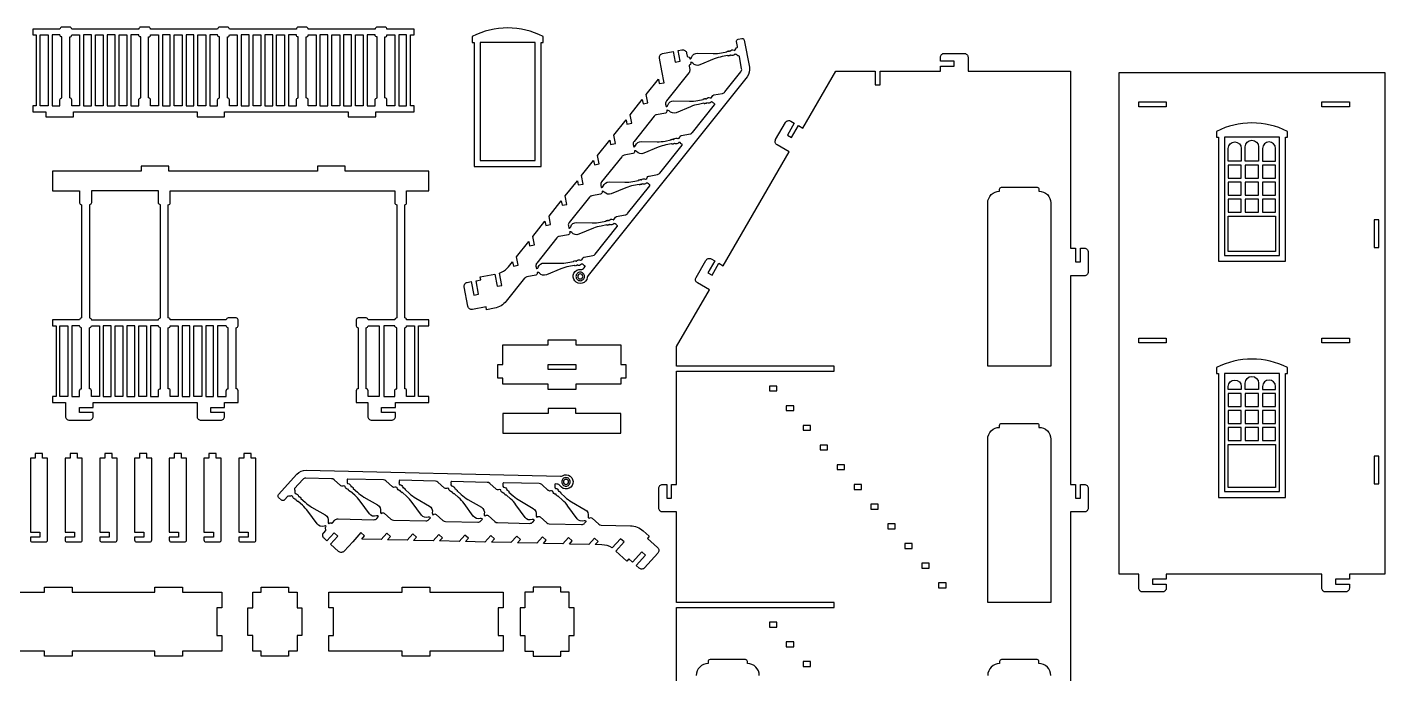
# Model space of a CAD drawing. Extents: x 64.8 to 151.3, y 2.3 to 77.9.
# Drawn here: x 116.87 to 151.33, y 61.5 to 77.92 of the extents above; entities that cross this region are included whole.
import ezdxf

# ---------------------------------------------------------------- set-up
doc = ezdxf.new("R2010")
doc.units = 0
doc.header["$MEASUREMENT"] = 0
doc.layers.add('LAYER1', color=18, linetype='CONTINUOUS')

msp = doc.modelspace()

# ---------------------------------------------------------------- linework, layer by layer
at = {"layer": 'LAYER1'}
for points in [[(121.179, 75.774), (121.179, 75.649), (121.879, 75.649), (121.879, 75.774), (125.015, 75.774), (125.015, 75.649), (125.715, 75.649), (125.715, 75.774), (126.69, 75.774), (126.69, 75.924), (126.6, 75.924), (126.6, 77.724), (126.69, 77.724), (126.69, 77.874), (126, 77.874, 0.414214), (125.95, 77.924), (125.75, 77.924, 0.414214), (125.7, 77.874), (124, 77.874, 0.414214), (123.95, 77.924), (123.75, 77.924, 0.414214), (123.7, 77.874), (122, 77.874, 0.414214), (121.95, 77.924), (121.75, 77.924, 0.414214), (121.7, 77.874), (120, 77.874, 0.414214), (119.95, 77.924), (119.75, 77.924, 0.414214), (119.7, 77.874), (118, 77.874, 0.414214), (117.95, 77.924), (117.75, 77.924, 0.414214), (117.7, 77.874), (117.01, 77.874), (117.01, 77.724), (117.1, 77.724), (117.1, 75.924), (117.01, 75.924), (117.01, 75.774), (117.342, 75.774), (117.342, 75.649), (118.042, 75.649), (118.042, 75.774)], [(128.215, 77.537), (128.215, 74.387), (129.915, 74.387), (129.915, 77.537), (129.965, 77.537), (129.965, 77.687, 0.238913), (128.165, 77.687), (128.165, 77.537)], [(117.75, 76.124), (117.75, 77.674, -0.414214), (117.7, 77.724), (117.5, 77.724), (117.5, 75.924), (117.7, 75.924), (117.7, 76.074, -0.414214)], [(117.95, 76.124), (117.95, 77.674, 0.414214), (118, 77.724), (118.2, 77.724), (118.2, 75.924), (118, 75.924), (118, 76.074, 0.414214)], [(119.7, 75.924), (119.7, 76.074, -0.414214), (119.75, 76.124), (119.75, 77.674, -0.414214), (119.7, 77.724), (119.5, 77.724), (119.5, 75.924)], [(120, 75.924), (120, 76.074, 0.414214), (119.95, 76.124), (119.95, 77.674, 0.414214), (120, 77.724), (120.2, 77.724), (120.2, 75.924)], [(121.75, 76.124), (121.75, 77.674, -0.414214), (121.7, 77.724), (121.5, 77.724), (121.5, 75.924), (121.7, 75.924), (121.7, 76.074, -0.414214)], [(121.95, 76.124), (121.95, 77.674, 0.414214), (122, 77.724), (122.2, 77.724), (122.2, 75.924), (122, 75.924), (122, 76.074, 0.414214)], [(123.7, 75.924), (123.7, 76.074, -0.414214), (123.75, 76.124), (123.75, 77.674, -0.414214), (123.7, 77.724), (123.5, 77.724), (123.5, 75.924)], [(124, 75.924), (124, 76.074, 0.414214), (123.95, 76.124), (123.95, 77.674, 0.414214), (124, 77.724), (124.2, 77.724), (124.2, 75.924)], [(125.75, 76.124), (125.75, 77.674, -0.414214), (125.7, 77.724), (125.5, 77.724), (125.5, 75.924), (125.7, 75.924), (125.7, 76.074, -0.414214)], [(125.95, 76.124), (125.95, 77.674, 0.414214), (126, 77.724), (126.2, 77.724), (126.2, 75.924), (126, 75.924), (126, 76.074, 0.414214)], [(128.739, 71.647), (128.797, 71.34), (128.919, 71.363), (128.86, 71.676, 0.140614), (129.085, 71.836), (129.188, 71.964), (129.208, 71.854), (129.331, 71.878), (129.29, 72.092), (129.599, 72.479), (129.62, 72.369), (129.743, 72.393), (129.702, 72.607), (130.011, 72.994), (130.031, 72.884), (130.154, 72.908), (130.113, 73.122), (130.422, 73.508), (130.443, 73.399), (130.566, 73.422), (130.525, 73.637), (130.834, 74.023), (130.854, 73.914), (130.977, 73.937), (130.936, 74.152), (131.245, 74.538), (131.266, 74.429), (131.389, 74.452), (131.348, 74.667), (131.657, 75.053), (131.677, 74.944), (131.8, 74.967), (131.76, 75.182), (132.068, 75.568), (132.089, 75.459), (132.212, 75.482), (132.171, 75.697), (132.48, 76.083), (132.5, 75.974), (132.623, 75.997), (132.583, 76.212), (132.891, 76.598), (132.912, 76.489), (133.035, 76.512), (132.977, 76.817), (132.917, 77.135, -0.414214), (132.997, 77.252), (133.267, 77.303), (133.317, 77.037), (133.44, 77.06), (133.39, 77.326), (133.488, 77.345, -0.414214), (133.605, 77.265), (133.619, 77.189, 0.352171), (133.638, 77.173, -0.352171), (133.686, 77.132), (133.688, 77.121), (133.696, 77.122, 0.272519), (133.734, 77.156, -0.328849), (133.886, 77.263), (134.283, 77.255, 0.051698), (134.488, 77.272), (134.629, 77.299, 0.366837), (134.633, 77.304, -0.600564), (134.65, 77.313, 0.39765), (134.657, 77.314, -0.39765), (134.672, 77.317, 0.39765), (134.678, 77.319, -0.594353), (134.697, 77.316, 0.584261), (134.706, 77.315, -0.375636), (134.81, 77.335, 0.187098), (134.817, 77.334, 0.294683), (134.855, 77.373, -0.244569), (134.885, 77.408, 0.352171), (134.896, 77.431), (134.873, 77.555, -0.414214), (134.913, 77.614), (135.011, 77.632, -0.414214), (135.069, 77.593), (135.199, 76.905, -0.21865), (135.139, 76.662), (131.106, 71.615, 0.134714), (131.085, 71.566, -0.655406), (130.767, 71.477, -0.655406), (130.919, 71.77, 0.245805), (131.004, 71.807), (131.024, 71.832, 0.507332), (131.015, 71.864, -0.156752), (130.991, 71.883, 0.294683), (130.942, 71.905, 0.187098), (130.936, 71.901, -0.375636), (130.831, 71.882, 0.584261), (130.824, 71.878, -0.594353), (130.807, 71.869, 0.39765), (130.8, 71.867, -0.39765), (130.785, 71.865, 0.39765), (130.779, 71.863, -0.600564), (130.759, 71.866, 0.366837), (130.754, 71.869), (130.613, 71.843, 0.051698), (130.416, 71.784), (130.048, 71.631, -0.328849), (129.869, 71.676, 0.272519), (129.821, 71.693), (129.813, 71.691), (129.815, 71.68, -0.414214), (129.775, 71.622), (129.551, 71.579, 0.179323), (129.492, 71.543), (129.029, 70.964, -0.179323), (128.731, 70.785), (128.527, 70.746), (128.514, 70.818), (128.17, 70.753, -0.414214), (128.053, 70.833), (127.96, 71.324, -0.414214), (128.04, 71.441), (128.138, 71.459), (128.203, 71.116), (128.326, 71.139), (128.261, 71.483), (128.384, 71.506), (128.37, 71.577)], [(134.926, 77.192, -0.251154), (134.885, 77.214, 0.294683), (134.836, 77.236, 0.187098), (134.83, 77.232, -0.375636), (134.725, 77.214, 0.584261), (134.718, 77.209, -0.594353), (134.701, 77.2, 0.39765), (134.694, 77.199, -0.39765), (134.679, 77.196, 0.39765), (134.672, 77.195, -0.600564), (134.653, 77.197, 0.366837), (134.648, 77.2), (134.507, 77.174, 0.051698), (134.309, 77.115), (133.942, 76.963, -0.328849), (133.762, 77.007, 0.272519), (133.715, 77.024), (133.707, 77.023), (133.709, 77.011, -0.352171), (133.679, 76.956, 0.352171), (133.667, 76.934), (133.684, 76.845, -0.21865), (133.664, 76.764), (133.095, 76.052, 0.21865), (133.074, 75.971), (133.086, 75.909), (133.094, 75.911, 0.272519), (133.133, 75.944, -0.328849), (133.284, 76.051), (133.681, 76.043, 0.051698), (133.887, 76.06), (134.027, 76.087, 0.366837), (134.031, 76.092, -0.600564), (134.048, 76.101, 0.39765), (134.055, 76.103, -0.39765), (134.07, 76.105, 0.39765), (134.077, 76.107, -0.594353), (134.096, 76.104, 0.584261), (134.104, 76.103, -0.375636), (134.208, 76.124, 0.187098), (134.215, 76.123, 0.294683), (134.254, 76.161, -0.302722), (134.293, 76.2), (134.298, 76.201), (134.517, 76.242, 0.179323), (134.576, 76.278), (134.983, 76.786, 0.21865), (135.003, 76.867), (134.945, 77.175, 0.352171)], [(151.329, 76.773), (151.329, 64.026), (150.429, 64.026), (150.429, 63.901), (150.079, 63.901), (150.079, 63.776), (150.429, 63.776), (150.429, 63.676, -0.414214), (150.329, 63.576), (149.829, 63.576, -0.414214), (149.729, 63.676), (149.729, 64.026), (145.782, 64.026), (145.782, 63.901), (145.432, 63.901), (145.432, 63.776), (145.782, 63.776), (145.782, 63.676, -0.414214), (145.682, 63.576), (145.182, 63.576, -0.414214), (145.082, 63.676), (145.082, 64.026), (144.582, 64.026), (144.582, 76.773)], [(133.208, 75.062, -0.600564), (133.225, 75.072, 0.39765), (133.232, 75.073, -0.39765), (133.247, 75.076, 0.39765), (133.253, 75.077, -0.594353), (133.273, 75.074, 0.584261), (133.281, 75.073, -0.375636), (133.385, 75.094, 0.187098), (133.392, 75.093, 0.294683), (133.431, 75.131, -0.302722), (133.47, 75.17), (133.475, 75.171), (133.694, 75.212, 0.179323), (133.753, 75.248), (134.316, 75.952, 0.507332), (134.307, 75.983, -0.156752), (134.284, 76.002, 0.294683), (134.234, 76.024, 0.187098), (134.228, 76.021, -0.375636), (134.123, 76.002, 0.584261), (134.116, 75.997, -0.594353), (134.099, 75.988, 0.39765), (134.092, 75.987, -0.39765), (134.077, 75.984, 0.39765), (134.071, 75.983, -0.600564), (134.051, 75.985, 0.366837), (134.046, 75.989), (133.905, 75.962, 0.051698), (133.708, 75.903), (133.341, 75.751, -0.328849), (133.161, 75.795, 0.272519), (133.113, 75.812), (133.105, 75.811), (133.107, 75.799, -0.414214), (133.067, 75.741), (132.843, 75.699, 0.179323), (132.784, 75.663), (132.272, 75.022, 0.21865), (132.251, 74.941), (132.263, 74.879), (132.271, 74.881, 0.272519), (132.31, 74.914, -0.328849), (132.461, 75.021), (132.858, 75.013, 0.051698), (133.064, 75.03), (133.204, 75.057, 0.366837)], [(147.105, 75.126), (147.105, 71.976), (148.805, 71.976), (148.805, 75.126), (148.855, 75.126), (148.855, 75.276, 0.238913), (147.055, 75.276), (147.055, 75.126)], [(132.035, 73.983, 0.051698), (132.241, 74.001), (132.381, 74.027, 0.366837), (132.385, 74.032, -0.600564), (132.402, 74.042, 0.39765), (132.409, 74.043, -0.39765), (132.424, 74.046, 0.39765), (132.43, 74.047, -0.594353), (132.45, 74.045, 0.584261), (132.458, 74.043, -0.375636), (132.562, 74.064, 0.187098), (132.569, 74.063, 0.294683), (132.607, 74.101, -0.302722), (132.647, 74.14), (132.652, 74.141), (132.871, 74.182, 0.179323), (132.93, 74.218), (133.493, 74.922, 0.507332), (133.484, 74.953, -0.156752), (133.461, 74.972, 0.294683), (133.411, 74.994, 0.187098), (133.405, 74.991, -0.375636), (133.3, 74.972, 0.584261), (133.293, 74.968, -0.594353), (133.276, 74.958, 0.39765), (133.269, 74.957, -0.39765), (133.254, 74.954, 0.39765), (133.248, 74.953, -0.600564), (133.228, 74.956, 0.366837), (133.223, 74.959), (133.082, 74.932, 0.051698), (132.885, 74.873), (132.518, 74.721, -0.328849), (132.338, 74.765, 0.272519), (132.29, 74.782), (132.282, 74.781), (132.284, 74.77, -0.414214), (132.244, 74.711), (132.02, 74.669, 0.179323), (131.961, 74.633), (131.449, 73.992, 0.21865), (131.428, 73.911), (131.44, 73.849), (131.448, 73.851, 0.272519), (131.486, 73.884, -0.328849), (131.638, 73.991)], [(147.685, 74.845), (147.685, 74.515), (147.355, 74.515), (147.355, 74.845, -1)], [(147.785, 74.515), (147.785, 74.881, -1), (148.125, 74.881), (148.125, 74.515)], [(148.225, 74.845), (148.225, 74.515), (148.555, 74.515), (148.555, 74.845, 1)], [(126.215, 68.388), (127.065, 68.388), (127.065, 68.538), (126.8, 68.538), (126.8, 70.338), (127.065, 70.338), (127.065, 70.488), (126.5, 70.488, 0.414214), (126.45, 70.538), (126.45, 73.413, 0.414214), (126.5, 73.463), (126.5, 73.763), (127.065, 73.763), (127.065, 74.263), (124.94, 74.263), (124.94, 74.388), (124.24, 74.388), (124.24, 74.263), (120.46, 74.263), (120.46, 74.388), (119.76, 74.388), (119.76, 74.263), (117.51, 74.263), (117.51, 73.763), (118.2, 73.763), (118.2, 73.463, 0.414214), (118.25, 73.413), (118.25, 70.538, 0.414214), (118.2, 70.488), (117.51, 70.488), (117.51, 70.338), (117.6, 70.338), (117.6, 68.538), (117.51, 68.538), (117.51, 68.388), (117.842, 68.388), (117.842, 68.038, 0.414214), (117.942, 67.938), (118.442, 67.938, 0.414214), (118.542, 68.038), (118.542, 68.138), (118.192, 68.138), (118.192, 68.263), (118.542, 68.263), (118.542, 68.388), (121.179, 68.388), (121.179, 68.038, 0.414214), (121.279, 67.938), (121.779, 67.938, 0.414214), (121.879, 68.038), (121.879, 68.138), (121.529, 68.138), (121.529, 68.263), (121.879, 68.263), (121.879, 68.388), (122.221, 68.388), (122.221, 68.688, 0.414214), (122.171, 68.738), (122.171, 70.288, 0.414214), (122.221, 70.338), (122.221, 70.488, 0.414214), (122.171, 70.538), (121.971, 70.538, 0.414214), (121.921, 70.488), (120.5, 70.488, 0.414214), (120.45, 70.538), (120.45, 73.413, 0.414214), (120.5, 73.463), (120.5, 73.763), (126.2, 73.763), (126.2, 73.463, 0.414214), (126.25, 73.413), (126.25, 70.538, 0.414214), (126.2, 70.488), (125.521, 70.488, 0.414214), (125.471, 70.538), (125.271, 70.538, 0.414214), (125.221, 70.488), (125.221, 70.338, 0.414214), (125.271, 70.288), (125.271, 68.738, 0.414214), (125.221, 68.688), (125.221, 68.388), (125.515, 68.388), (125.515, 68.038, 0.414214), (125.615, 67.938), (126.115, 67.938, 0.414214), (126.215, 68.038), (126.215, 68.138), (125.865, 68.138), (125.865, 68.263), (126.215, 68.263)], [(118.45, 70.538, -0.414214), (118.5, 70.488), (120.2, 70.488, -0.414214), (120.25, 70.538), (120.25, 73.413, -0.414214), (120.2, 73.463), (120.2, 73.763), (118.5, 73.763), (118.5, 73.463, -0.414214), (118.45, 73.413)], [(131.418, 72.971), (131.558, 72.997, 0.366837), (131.562, 73.002, -0.600564), (131.579, 73.012, 0.39765), (131.586, 73.013, -0.39765), (131.601, 73.016, 0.39765), (131.607, 73.017, -0.594353), (131.627, 73.015, 0.584261), (131.635, 73.013, -0.375636), (131.739, 73.034, 0.187098), (131.746, 73.033, 0.294683), (131.784, 73.071, -0.302722), (131.824, 73.11), (131.829, 73.111), (132.048, 73.152, 0.179323), (132.107, 73.188), (132.67, 73.892, 0.507332), (132.661, 73.923, -0.156752), (132.637, 73.943, 0.294683), (132.588, 73.964, 0.187098), (132.582, 73.961, -0.375636), (132.477, 73.942, 0.584261), (132.47, 73.938, -0.594353), (132.453, 73.928, 0.39765), (132.446, 73.927, -0.39765), (132.431, 73.924, 0.39765), (132.425, 73.923, -0.600564), (132.405, 73.926, 0.366837), (132.4, 73.929), (132.259, 73.902, 0.051698), (132.062, 73.843), (131.695, 73.691, -0.328849), (131.515, 73.735, 0.272519), (131.467, 73.753), (131.459, 73.751), (131.461, 73.74, -0.414214), (131.421, 73.681), (131.197, 73.639, 0.179323), (131.138, 73.603), (130.626, 72.962, 0.21865), (130.605, 72.881), (130.617, 72.819), (130.625, 72.821, 0.272519), (130.663, 72.854, -0.328849), (130.815, 72.961), (131.212, 72.953, 0.051698)], [(142.85, 73.458), (142.85, 69.308), (141.25, 69.308), (141.25, 73.458, -0.414214), (141.55, 73.758), (141.55, 73.808, -0.414214), (141.6, 73.858), (142.5, 73.858, -0.414214), (142.55, 73.808), (142.55, 73.758, -0.414214)], [(130.735, 71.967, 0.366837), (130.739, 71.972, -0.600564), (130.756, 71.982, 0.39765), (130.763, 71.983, -0.39765), (130.778, 71.986, 0.39765), (130.784, 71.987, -0.594353), (130.803, 71.985, 0.584261), (130.812, 71.984, -0.375636), (130.916, 72.004, 0.187098), (130.923, 72.003, 0.294683), (130.961, 72.041, -0.302722), (131.001, 72.08), (131.006, 72.081), (131.225, 72.123, 0.179323), (131.284, 72.158), (131.847, 72.862, 0.507332), (131.838, 72.893, -0.156752), (131.814, 72.913, 0.294683), (131.765, 72.935, 0.187098), (131.759, 72.931, -0.375636), (131.654, 72.912, 0.584261), (131.647, 72.908, -0.594353), (131.63, 72.899, 0.39765), (131.623, 72.897, -0.39765), (131.608, 72.894, 0.39765), (131.602, 72.893, -0.600564), (131.582, 72.896, 0.366837), (131.577, 72.899), (131.436, 72.872, 0.051698), (131.239, 72.813), (130.872, 72.661, -0.328849), (130.692, 72.706, 0.272519), (130.644, 72.723), (130.636, 72.721), (130.638, 72.71, -0.414214), (130.598, 72.651), (130.374, 72.609, 0.179323), (130.315, 72.573), (129.802, 71.932, 0.21865), (129.782, 71.851), (129.794, 71.789), (129.802, 71.791, 0.272519), (129.84, 71.824, -0.328849), (129.992, 71.931), (130.389, 71.924, 0.051698), (130.595, 71.941)], [(130.907, 71.699, 0.414214), (130.798, 71.591, 0.414214), (130.907, 71.483, 0.414214), (131.015, 71.591, 0.414214)], [(130.907, 71.655, 0.414214), (130.842, 71.591, 0.414214), (130.907, 71.526, 0.414214), (130.971, 71.591, 0.414214)], [(118.25, 68.738), (118.25, 70.288, -0.414214), (118.2, 70.338), (118, 70.338), (118, 68.538), (118.2, 68.538), (118.2, 68.688, -0.414214)], [(118.45, 68.738), (118.45, 70.288, 0.414214), (118.5, 70.338), (118.7, 70.338), (118.7, 68.538), (118.5, 68.538), (118.5, 68.688, 0.414214)], [(120.2, 68.538), (120.2, 68.688, -0.414214), (120.25, 68.738), (120.25, 70.288, -0.414214), (120.2, 70.338), (120, 70.338), (120, 68.538)], [(120.5, 68.538), (120.5, 68.688, 0.414214), (120.45, 68.738), (120.45, 70.288, 0.414214), (120.5, 70.338), (120.7, 70.338), (120.7, 68.538)], [(121.971, 68.738), (121.971, 70.288, -0.414214), (121.921, 70.338), (121.7, 70.338), (121.7, 68.538), (121.921, 68.538), (121.921, 68.688, -0.414214)], [(125.521, 68.538), (125.521, 68.688, 0.414214), (125.471, 68.738), (125.471, 70.288, 0.414214), (125.521, 70.338), (125.8, 70.338), (125.8, 68.538)], [(126.25, 68.738), (126.25, 70.288, -0.414214), (126.2, 70.338), (125.921, 70.338), (125.921, 68.538), (126.2, 68.538), (126.2, 68.688, -0.414214)], [(126.45, 68.738), (126.45, 70.288, 0.414214), (126.5, 70.338), (126.7, 70.338), (126.7, 68.538), (126.5, 68.538), (126.5, 68.688, 0.414214)], [(147.105, 69.126), (147.105, 65.976), (148.805, 65.976), (148.805, 69.126), (148.855, 69.126), (148.855, 69.276, 0.238913), (147.055, 69.276), (147.055, 69.126)], [(147.685, 68.795), (147.685, 68.715), (147.355, 68.715), (147.355, 68.795, -1)], [(147.785, 68.715), (147.785, 68.881, -1), (148.125, 68.881), (148.125, 68.715)], [(148.225, 68.795), (148.225, 68.715), (148.555, 68.715), (148.555, 68.795, 1)], [(142.85, 67.458), (142.85, 63.308), (141.25, 63.308), (141.25, 67.458, -0.414214), (141.55, 67.758), (141.55, 67.808, -0.414214), (141.6, 67.858), (142.5, 67.858, -0.414214), (142.55, 67.808), (142.55, 67.758, -0.414214)], [(116.949, 66.972), (116.949, 65.097), (117.185, 65.097), (117.185, 64.972), (116.949, 64.972), (116.949, 64.897, 0.414214), (116.999, 64.847), (117.335, 64.847, 0.414214), (117.385, 64.897), (117.385, 66.972), (117.26, 66.972), (117.26, 67.097), (117.074, 67.097), (117.074, 66.972)], [(117.83, 66.972), (117.83, 65.097), (118.067, 65.097), (118.067, 64.972), (117.83, 64.972), (117.83, 64.897, 0.414214), (117.88, 64.847), (118.217, 64.847, 0.414214), (118.267, 64.897), (118.267, 66.972), (118.142, 66.972), (118.142, 67.097), (117.955, 67.097), (117.955, 66.972)], [(118.712, 66.972), (118.712, 65.097), (118.948, 65.097), (118.948, 64.972), (118.712, 64.972), (118.712, 64.897, 0.414214), (118.762, 64.847), (119.098, 64.847, 0.414214), (119.148, 64.897), (119.148, 66.972), (119.023, 66.972), (119.023, 67.097), (118.837, 67.097), (118.837, 66.972)], [(119.593, 66.972), (119.593, 65.097), (119.83, 65.097), (119.83, 64.972), (119.593, 64.972), (119.593, 64.897, 0.414214), (119.643, 64.847), (119.98, 64.847, 0.414214), (120.03, 64.897), (120.03, 66.972), (119.905, 66.972), (119.905, 67.097), (119.718, 67.097), (119.718, 66.972)], [(120.475, 66.972), (120.475, 65.097), (120.712, 65.097), (120.712, 64.972), (120.475, 64.972), (120.475, 64.897, 0.414214), (120.525, 64.847), (120.862, 64.847, 0.414214), (120.912, 64.897), (120.912, 66.972), (120.787, 66.972), (120.787, 67.097), (120.6, 67.097), (120.6, 66.972)], [(121.356, 66.972), (121.356, 65.097), (121.593, 65.097), (121.593, 64.972), (121.356, 64.972), (121.356, 64.897, 0.414214), (121.406, 64.847), (121.743, 64.847, 0.414214), (121.793, 64.897), (121.793, 66.972), (121.668, 66.972), (121.668, 67.097), (121.481, 67.097), (121.481, 66.972)], [(122.238, 66.972), (122.238, 65.097), (122.475, 65.097), (122.475, 64.972), (122.238, 64.972), (122.238, 64.897, 0.414214), (122.288, 64.847), (122.625, 64.847, 0.414214), (122.675, 64.897), (122.675, 66.972), (122.55, 66.972), (122.55, 67.097), (122.363, 67.097), (122.363, 66.972)], [(131.813, 64.613), (132.022, 64.846), (131.929, 64.93), (131.716, 64.693, 0.140614), (131.453, 64.775), (131.289, 64.779), (131.363, 64.861), (131.27, 64.945), (131.124, 64.783), (130.63, 64.794), (130.704, 64.877), (130.611, 64.961), (130.465, 64.798), (129.971, 64.81), (130.045, 64.892), (129.952, 64.976), (129.806, 64.814), (129.312, 64.825), (129.386, 64.908), (129.293, 64.991), (129.147, 64.829), (128.653, 64.841), (128.727, 64.923), (128.634, 65.007), (128.488, 64.844), (127.994, 64.856), (128.068, 64.939), (127.975, 65.022), (127.829, 64.86), (127.335, 64.872), (127.409, 64.954), (127.316, 65.038), (127.17, 64.875), (126.676, 64.887), (126.75, 64.97), (126.657, 65.053), (126.511, 64.891), (126.017, 64.902), (126.091, 64.985), (125.998, 65.069), (125.852, 64.906), (125.358, 64.918), (125.432, 65), (125.339, 65.084), (125.132, 64.853), (124.915, 64.613, -0.414214), (124.774, 64.606), (124.57, 64.79), (124.751, 64.991), (124.658, 65.074), (124.477, 64.873), (124.402, 64.94, -0.414214), (124.395, 65.082), (124.447, 65.139, 0.352171), (124.448, 65.164, -0.352171), (124.452, 65.227), (124.459, 65.235), (124.453, 65.241, 0.272519), (124.403, 65.251, -0.328849), (124.227, 65.306), (123.992, 65.627, 0.051698), (123.854, 65.78), (123.748, 65.876, 0.366837), (123.741, 65.876, -0.600564), (123.723, 65.884, 0.39765), (123.718, 65.889, -0.39765), (123.707, 65.899, 0.39765), (123.702, 65.903, -0.594353), (123.692, 65.92, 0.584261), (123.688, 65.928, -0.375636), (123.609, 65.998, 0.187098), (123.605, 66.004, 0.294683), (123.552, 66.011, -0.244569), (123.505, 66.013, 0.352171), (123.481, 66.009), (123.396, 65.915, -0.414214), (123.325, 65.911), (123.251, 65.978, -0.414214), (123.247, 66.048), (123.716, 66.569, -0.21865), (123.946, 66.668), (130.404, 66.516, 0.134714), (130.456, 66.529, -0.655406), (130.719, 66.33, -0.655406), (130.394, 66.274, 0.245805), (130.313, 66.318), (130.281, 66.319, 0.507332), (130.261, 66.294, -0.156752), (130.26, 66.263, 0.294683), (130.273, 66.21, 0.187098), (130.28, 66.208, -0.375636), (130.358, 66.136, 0.584261), (130.366, 66.133, -0.594353), (130.383, 66.125, 0.39765), (130.389, 66.12, -0.39765), (130.4, 66.11, 0.39765), (130.405, 66.105, -0.600564), (130.414, 66.089, 0.366837), (130.415, 66.082), (130.521, 65.986, 0.051698), (130.688, 65.865), (131.032, 65.665, -0.328849), (131.105, 65.495, 0.272519), (131.121, 65.447), (131.127, 65.441), (131.135, 65.45, -0.414214), (131.205, 65.453), (131.374, 65.301, 0.179323), (131.439, 65.275), (132.18, 65.258, -0.179323), (132.503, 65.13), (132.657, 64.991), (132.609, 64.937), (132.869, 64.702, -0.414214), (132.876, 64.561), (132.541, 64.19, -0.414214), (132.4, 64.182), (132.326, 64.249), (132.56, 64.509), (132.467, 64.593), (132.233, 64.333), (132.14, 64.417), (132.091, 64.362)], [(123.653, 66.177, -0.251154), (123.66, 66.131, 0.294683), (123.672, 66.079, 0.187098), (123.679, 66.076, -0.375636), (123.757, 66.004, 0.584261), (123.765, 66.001, -0.594353), (123.783, 65.993, 0.39765), (123.788, 65.988, -0.39765), (123.799, 65.978, 0.39765), (123.804, 65.974, -0.600564), (123.814, 65.957, 0.366837), (123.815, 65.95), (123.921, 65.855, 0.051698), (124.088, 65.733), (124.431, 65.533, -0.328849), (124.505, 65.363, 0.272519), (124.52, 65.315), (124.526, 65.309), (124.534, 65.318, -0.352171), (124.596, 65.328, 0.352171), (124.621, 65.332), (124.681, 65.399, -0.21865), (124.758, 65.432), (125.669, 65.411, 0.21865), (125.746, 65.444), (125.788, 65.49), (125.782, 65.496, 0.272519), (125.732, 65.506, -0.328849), (125.555, 65.562), (125.321, 65.883, 0.051698), (125.183, 66.036), (125.076, 66.131, 0.366837), (125.07, 66.132, -0.600564), (125.052, 66.139, 0.39765), (125.047, 66.144, -0.39765), (125.036, 66.154, 0.39765), (125.031, 66.159, -0.594353), (125.021, 66.175, 0.584261), (125.017, 66.183, -0.375636), (124.938, 66.253, 0.187098), (124.934, 66.26, 0.294683), (124.88, 66.267, -0.302722), (124.825, 66.275), (124.822, 66.278), (124.656, 66.427, 0.179323), (124.592, 66.453), (123.941, 66.468, 0.21865), (123.864, 66.435), (123.655, 66.202, 0.352171)], [(126.388, 66.101, -0.600564), (126.37, 66.108, 0.39765), (126.365, 66.113, -0.39765), (126.354, 66.123, 0.39765), (126.349, 66.128, -0.594353), (126.339, 66.144, 0.584261), (126.335, 66.152, -0.375636), (126.255, 66.222, 0.187098), (126.252, 66.229, 0.294683), (126.198, 66.236, -0.302722), (126.143, 66.244), (126.14, 66.247), (125.974, 66.396, 0.179323), (125.91, 66.422), (125.009, 66.443, 0.507332), (124.989, 66.417, -0.156752), (124.988, 66.387, 0.294683), (125.001, 66.334, 0.187098), (125.008, 66.331, -0.375636), (125.086, 66.26, 0.584261), (125.094, 66.256, -0.594353), (125.111, 66.248, 0.39765), (125.117, 66.244, -0.39765), (125.128, 66.234, 0.39765), (125.133, 66.229, -0.600564), (125.142, 66.212, 0.366837), (125.143, 66.206), (125.25, 66.11, 0.051698), (125.416, 65.988), (125.76, 65.789, -0.328849), (125.833, 65.619, 0.272519), (125.849, 65.57), (125.855, 65.565), (125.863, 65.573, -0.414214), (125.933, 65.577), (126.102, 65.425, 0.179323), (126.167, 65.399), (126.987, 65.38, 0.21865), (127.064, 65.413), (127.106, 65.46), (127.1, 65.465, 0.272519), (127.05, 65.475, -0.328849), (126.873, 65.531), (126.639, 65.852, 0.051698), (126.501, 66.005), (126.394, 66.101, 0.366837)], [(127.957, 65.821, 0.051698), (127.819, 65.974), (127.712, 66.07, 0.366837), (127.706, 66.07, -0.600564), (127.688, 66.078, 0.39765), (127.683, 66.082, -0.39765), (127.672, 66.092, 0.39765), (127.667, 66.097, -0.594353), (127.657, 66.113, 0.584261), (127.653, 66.121, -0.375636), (127.573, 66.191, 0.187098), (127.57, 66.198, 0.294683), (127.516, 66.205, -0.302722), (127.461, 66.213), (127.458, 66.216), (127.292, 66.365, 0.179323), (127.228, 66.391), (126.327, 66.412, 0.507332), (126.307, 66.386, -0.156752), (126.306, 66.356, 0.294683), (126.319, 66.303, 0.187098), (126.326, 66.3, -0.375636), (126.404, 66.229, 0.584261), (126.412, 66.225, -0.594353), (126.429, 66.217, 0.39765), (126.435, 66.213, -0.39765), (126.446, 66.203, 0.39765), (126.451, 66.198, -0.600564), (126.46, 66.181, 0.366837), (126.461, 66.175), (126.568, 66.079, 0.051698), (126.734, 65.958), (127.078, 65.758, -0.328849), (127.151, 65.588, 0.272519), (127.167, 65.539), (127.173, 65.534), (127.181, 65.542, -0.414214), (127.251, 65.546), (127.42, 65.394, 0.179323), (127.485, 65.368), (128.305, 65.349, 0.21865), (128.382, 65.382), (128.424, 65.429), (128.418, 65.434, 0.272519), (128.368, 65.444, -0.328849), (128.191, 65.5)], [(129.137, 65.943), (129.03, 66.039, 0.366837), (129.024, 66.039, -0.600564), (129.006, 66.047, 0.39765), (129.001, 66.051, -0.39765), (128.99, 66.061, 0.39765), (128.985, 66.066, -0.594353), (128.975, 66.083, 0.584261), (128.971, 66.09, -0.375636), (128.891, 66.16, 0.187098), (128.888, 66.167, 0.294683), (128.834, 66.174, -0.302722), (128.779, 66.182), (128.776, 66.185), (128.61, 66.334, 0.179323), (128.546, 66.36), (127.645, 66.381, 0.507332), (127.625, 66.355, -0.156752), (127.624, 66.325, 0.294683), (127.637, 66.272, 0.187098), (127.644, 66.269, -0.375636), (127.722, 66.198, 0.584261), (127.73, 66.194, -0.594353), (127.747, 66.186, 0.39765), (127.753, 66.182, -0.39765), (127.764, 66.172, 0.39765), (127.769, 66.167, -0.600564), (127.778, 66.15, 0.366837), (127.779, 66.144), (127.886, 66.048, 0.051698), (128.052, 65.927), (128.396, 65.727, -0.328849), (128.469, 65.557, 0.272519), (128.485, 65.509), (128.491, 65.503), (128.499, 65.512, -0.414214), (128.569, 65.515), (128.738, 65.363, 0.179323), (128.803, 65.337), (129.623, 65.318, 0.21865), (129.7, 65.351), (129.742, 65.398), (129.736, 65.403, 0.272519), (129.686, 65.413, -0.328849), (129.509, 65.469), (129.275, 65.79, 0.051698)], [(130.348, 66.008, 0.366837), (130.342, 66.008, -0.600564), (130.324, 66.016, 0.39765), (130.319, 66.02, -0.39765), (130.308, 66.03, 0.39765), (130.303, 66.035, -0.594353), (130.293, 66.052, 0.584261), (130.289, 66.059, -0.375636), (130.209, 66.13, 0.187098), (130.206, 66.136, 0.294683), (130.152, 66.143, -0.302722), (130.097, 66.151), (130.094, 66.154), (129.928, 66.303, 0.179323), (129.864, 66.329), (128.963, 66.35, 0.507332), (128.943, 66.325, -0.156752), (128.942, 66.294, 0.294683), (128.955, 66.241, 0.187098), (128.962, 66.238, -0.375636), (129.04, 66.167, 0.584261), (129.048, 66.163, -0.594353), (129.065, 66.156, 0.39765), (129.071, 66.151, -0.39765), (129.082, 66.141, 0.39765), (129.087, 66.136, -0.600564), (129.096, 66.119, 0.366837), (129.097, 66.113), (129.204, 66.017, 0.051698), (129.37, 65.896), (129.714, 65.696, -0.328849), (129.787, 65.526, 0.272519), (129.803, 65.478), (129.809, 65.472), (129.817, 65.481, -0.414214), (129.887, 65.484), (130.056, 65.332, 0.179323), (130.121, 65.306), (130.941, 65.287, 0.21865), (131.018, 65.32), (131.06, 65.367), (131.054, 65.372, 0.272519), (131.004, 65.383, -0.328849), (130.827, 65.438), (130.593, 65.759, 0.051698), (130.455, 65.912)], [(130.544, 66.481, 0.414214), (130.436, 66.373, 0.414214), (130.544, 66.264, 0.414214), (130.652, 66.373, 0.414214)], [(130.544, 66.437, 0.414214), (130.479, 66.373, 0.414214), (130.544, 66.308, 0.414214), (130.609, 66.373, 0.414214)]]:
    msp.add_lwpolyline(points, format="xyb", close=True, dxfattribs=at)
for points in [[(117.2, 75.924), (117.2, 77.724), (117.4, 77.724), (117.4, 75.924)], [(118.5, 75.924), (118.5, 77.724), (118.3, 77.724), (118.3, 75.924)], [(118.8, 77.724), (118.8, 75.924), (118.6, 75.924), (118.6, 77.724)], [(119.1, 75.924), (119.1, 77.724), (118.9, 77.724), (118.9, 75.924)], [(119.4, 77.724), (119.4, 75.924), (119.2, 75.924), (119.2, 77.724)], [(120.3, 77.724), (120.3, 75.924), (120.5, 75.924), (120.5, 77.724)], [(120.6, 75.924), (120.6, 77.724), (120.8, 77.724), (120.8, 75.924)], [(120.9, 77.724), (120.9, 75.924), (121.1, 75.924), (121.1, 77.724)], [(121.2, 75.924), (121.2, 77.724), (121.4, 77.724), (121.4, 75.924)], [(122.5, 75.924), (122.5, 77.724), (122.3, 77.724), (122.3, 75.924)], [(122.8, 77.724), (122.8, 75.924), (122.6, 75.924), (122.6, 77.724)], [(123.1, 75.924), (123.1, 77.724), (122.9, 77.724), (122.9, 75.924)], [(123.4, 77.724), (123.4, 75.924), (123.2, 75.924), (123.2, 77.724)], [(124.3, 77.724), (124.3, 75.924), (124.5, 75.924), (124.5, 77.724)], [(124.6, 75.924), (124.6, 77.724), (124.8, 77.724), (124.8, 75.924)], [(124.9, 77.724), (124.9, 75.924), (125.1, 75.924), (125.1, 77.724)], [(125.2, 75.924), (125.2, 77.724), (125.4, 77.724), (125.4, 75.924)], [(126.5, 75.924), (126.5, 77.724), (126.3, 77.724), (126.3, 75.924)], [(129.765, 77.537), (128.365, 77.537), (128.365, 74.537), (129.765, 74.537)], [(145.082, 76.026), (145.782, 76.026), (145.782, 75.901), (145.082, 75.901)], [(149.729, 76.026), (150.429, 76.026), (150.429, 75.901), (149.729, 75.901)], [(148.655, 75.126), (147.255, 75.126), (147.255, 72.126), (148.655, 72.126)], [(147.355, 74.085), (147.685, 74.085), (147.685, 74.415), (147.355, 74.415)], [(147.785, 74.085), (148.125, 74.085), (148.125, 74.415), (147.785, 74.415)], [(148.225, 74.085), (148.555, 74.085), (148.555, 74.415), (148.225, 74.415)], [(147.355, 73.655), (147.685, 73.655), (147.685, 73.985), (147.355, 73.985)], [(147.785, 73.655), (148.125, 73.655), (148.125, 73.985), (147.785, 73.985)], [(148.225, 73.655), (148.555, 73.655), (148.555, 73.985), (148.225, 73.985)], [(147.355, 73.225), (147.685, 73.225), (147.685, 73.555), (147.355, 73.555)], [(147.785, 73.225), (148.125, 73.225), (148.125, 73.555), (147.785, 73.555)], [(148.225, 73.225), (148.555, 73.225), (148.555, 73.555), (148.225, 73.555)], [(148.555, 72.226), (147.355, 72.226), (147.355, 73.125), (148.555, 73.125)], [(151.116, 72.326), (151.179, 72.326), (151.179, 73.026), (151.054, 73.026), (151.054, 72.326)], [(117.7, 68.538), (117.7, 70.338), (117.9, 70.338), (117.9, 68.538)], [(119, 68.538), (119, 70.338), (118.8, 70.338), (118.8, 68.538)], [(119.3, 70.338), (119.3, 68.538), (119.1, 68.538), (119.1, 70.338)], [(119.6, 68.538), (119.6, 70.338), (119.4, 70.338), (119.4, 68.538)], [(119.9, 70.338), (119.9, 68.538), (119.7, 68.538), (119.7, 70.338)], [(120.8, 70.338), (120.8, 68.538), (121, 68.538), (121, 70.338)], [(121.1, 68.538), (121.1, 70.338), (121.3, 70.338), (121.3, 68.538)], [(121.4, 70.338), (121.4, 68.538), (121.6, 68.538), (121.6, 70.338)], [(130.09, 68.854), (128.94, 68.854), (128.94, 69.004), (128.815, 69.004), (128.815, 69.354), (128.94, 69.354), (128.94, 69.854), (130.09, 69.854), (130.09, 69.979), (130.79, 69.979), (130.79, 69.854), (131.94, 69.854), (131.94, 69.354), (132.065, 69.354), (132.065, 69.004), (131.94, 69.004), (131.94, 68.854), (130.79, 68.854), (130.79, 68.721), (130.09, 68.721)], [(145.082, 70.026), (145.782, 70.026), (145.782, 69.901), (145.082, 69.901)], [(149.729, 70.026), (150.429, 70.026), (150.429, 69.901), (149.729, 69.901)], [(130.79, 69.229), (130.09, 69.229), (130.09, 69.354), (130.79, 69.354)], [(148.655, 69.126), (147.255, 69.126), (147.255, 66.126), (148.655, 66.126)], [(135.708, 68.683), (135.894, 68.683), (135.894, 68.808), (135.708, 68.808)], [(147.355, 68.285), (147.685, 68.285), (147.685, 68.615), (147.355, 68.615)], [(147.785, 68.285), (148.125, 68.285), (148.125, 68.615), (147.785, 68.615)], [(148.225, 68.285), (148.555, 68.285), (148.555, 68.615), (148.225, 68.615)], [(130.79, 68.112), (130.79, 68.237), (130.09, 68.237), (130.09, 68.112), (128.94, 68.112), (128.94, 67.612), (131.94, 67.612), (131.94, 68.112)], [(136.137, 68.183), (136.324, 68.183), (136.324, 68.308), (136.137, 68.308)], [(147.355, 67.855), (147.685, 67.855), (147.685, 68.185), (147.355, 68.185)], [(147.785, 67.855), (148.125, 67.855), (148.125, 68.185), (147.785, 68.185)], [(148.225, 67.855), (148.555, 67.855), (148.555, 68.185), (148.225, 68.185)], [(136.567, 67.683), (136.753, 67.683), (136.753, 67.808), (136.567, 67.808)], [(147.355, 67.425), (147.685, 67.425), (147.685, 67.755), (147.355, 67.755)], [(147.785, 67.425), (148.125, 67.425), (148.125, 67.755), (147.785, 67.755)], [(148.225, 67.425), (148.555, 67.425), (148.555, 67.755), (148.225, 67.755)], [(136.996, 67.183), (137.183, 67.183), (137.183, 67.308), (136.996, 67.308)], [(148.555, 66.226), (147.355, 66.226), (147.355, 67.325), (148.555, 67.325)], [(151.116, 66.326), (151.179, 66.326), (151.179, 67.026), (151.054, 67.026), (151.054, 66.326)], [(137.426, 66.683), (137.613, 66.683), (137.613, 66.808), (137.426, 66.808)], [(137.855, 66.183), (138.042, 66.183), (138.042, 66.308), (137.855, 66.308)], [(138.285, 65.683), (138.472, 65.683), (138.472, 65.808), (138.285, 65.808)], [(138.714, 65.183), (138.901, 65.183), (138.901, 65.308), (138.714, 65.308)], [(139.144, 64.683), (139.331, 64.683), (139.331, 64.808), (139.144, 64.808)], [(139.574, 64.183), (139.76, 64.183), (139.76, 64.308), (139.574, 64.308)], [(140.003, 63.683), (140.19, 63.683), (140.19, 63.808), (140.003, 63.808)], [(118.009, 62.073), (118.009, 61.948), (117.309, 61.948), (117.309, 62.073), (115.186, 62.073), (115.186, 63.573), (117.309, 63.573), (117.309, 63.698), (118.009, 63.698), (118.009, 63.573), (120.109, 63.573), (120.109, 63.698), (120.809, 63.698), (120.809, 63.573), (121.808, 63.573), (121.808, 63.173), (121.683, 63.173), (121.683, 62.473), (121.808, 62.473), (121.808, 62.073), (120.809, 62.073), (120.809, 61.948), (120.109, 61.948), (120.109, 62.073)], [(123.505, 62.073), (123.505, 61.948), (122.805, 61.948), (122.805, 62.073), (122.592, 62.073), (122.592, 62.473), (122.467, 62.473), (122.467, 63.173), (122.592, 63.173), (122.592, 63.573), (122.805, 63.573), (122.805, 63.698), (123.505, 63.698), (123.505, 63.573), (123.717, 63.573), (123.717, 63.173), (123.842, 63.173), (123.842, 62.473), (123.717, 62.473), (123.717, 62.073)], [(127.085, 62.073), (127.085, 61.948), (126.385, 61.948), (126.385, 62.073), (124.521, 62.073), (124.521, 62.473), (124.646, 62.473), (124.646, 63.173), (124.521, 63.173), (124.521, 63.573), (126.385, 63.573), (126.385, 63.698), (127.085, 63.698), (127.085, 63.573), (128.949, 63.573), (128.949, 63.173), (128.824, 63.173), (128.824, 62.473), (128.949, 62.473), (128.949, 62.073)], [(130.415, 62.073), (130.627, 62.073), (130.627, 62.473), (130.752, 62.473), (130.752, 63.173), (130.627, 63.173), (130.627, 63.573), (130.415, 63.573), (130.415, 63.698), (129.715, 63.698), (129.715, 63.573), (129.502, 63.573), (129.502, 63.173), (129.377, 63.173), (129.377, 62.473), (129.502, 62.473), (129.502, 62.073), (129.715, 62.073), (129.715, 61.948), (130.415, 61.948)], [(135.708, 62.683), (135.894, 62.683), (135.894, 62.808), (135.708, 62.808)], [(136.137, 62.183), (136.324, 62.183), (136.324, 62.308), (136.137, 62.308)], [(136.567, 61.683), (136.753, 61.683), (136.753, 61.808), (136.567, 61.808)]]:
    msp.add_lwpolyline(points, close=True, dxfattribs=at)
for points in [[(133.35, 60.308), (133.35, 63.183), (137.35, 63.183), (137.35, 63.308), (133.35, 63.308), (133.35, 65.608), (133, 65.608, -0.414214), (132.9, 65.708), (132.9, 66.208, -0.414214), (133, 66.308), (133.1, 66.308), (133.1, 65.958), (133.225, 65.958), (133.225, 66.308), (133.35, 66.308), (133.35, 69.183), (137.35, 69.183), (137.35, 69.308), (133.35, 69.308), (133.35, 69.808), (134.185, 71.255), (133.882, 71.43, -0.414214), (133.845, 71.567), (134.095, 72, -0.414214), (134.232, 72.036), (134.318, 71.986), (134.143, 71.683), (134.252, 71.621), (134.427, 71.924), (134.535, 71.861), (136.206, 74.755), (135.903, 74.93, -0.414214), (135.866, 75.067), (136.116, 75.5, -0.414214), (136.253, 75.536), (136.339, 75.486), (136.164, 75.183), (136.272, 75.121), (136.447, 75.424), (136.556, 75.361), (137.391, 76.808), (138.391, 76.808), (138.391, 76.458), (138.516, 76.458), (138.516, 76.808), (140.05, 76.808), (140.05, 76.933), (140.4, 76.933), (140.4, 77.058), (140.05, 77.058), (140.05, 77.158, -0.414214), (140.15, 77.258), (140.65, 77.258, -0.414214), (140.75, 77.158), (140.75, 76.808), (143.35, 76.808), (143.35, 72.308), (143.475, 72.308), (143.475, 71.958), (143.6, 71.958), (143.6, 72.308), (143.7, 72.308, -0.414214), (143.8, 72.208), (143.8, 71.708, -0.414214), (143.7, 71.608), (143.35, 71.608), (143.35, 66.308), (143.475, 66.308), (143.475, 65.958), (143.6, 65.958), (143.6, 66.308), (143.7, 66.308, -0.414214), (143.8, 66.208), (143.8, 65.708, -0.414214), (143.7, 65.608), (143.35, 65.608), (143.35, 60.308)], [(135.45, 61.458, 0.414214), (135.15, 61.758), (135.15, 61.808, 0.414214), (135.1, 61.858), (134.2, 61.858, 0.414214), (134.15, 61.808), (134.15, 61.758, 0.414214), (133.85, 61.458)], [(142.85, 61.458, 0.414214), (142.55, 61.758), (142.55, 61.808, 0.414214), (142.5, 61.858), (141.6, 61.858, 0.414214), (141.55, 61.808), (141.55, 61.758, 0.414214), (141.25, 61.458)]]:
    msp.add_lwpolyline(points, format="xyb", dxfattribs=at)

doc.saveas('drawing.dxf')
